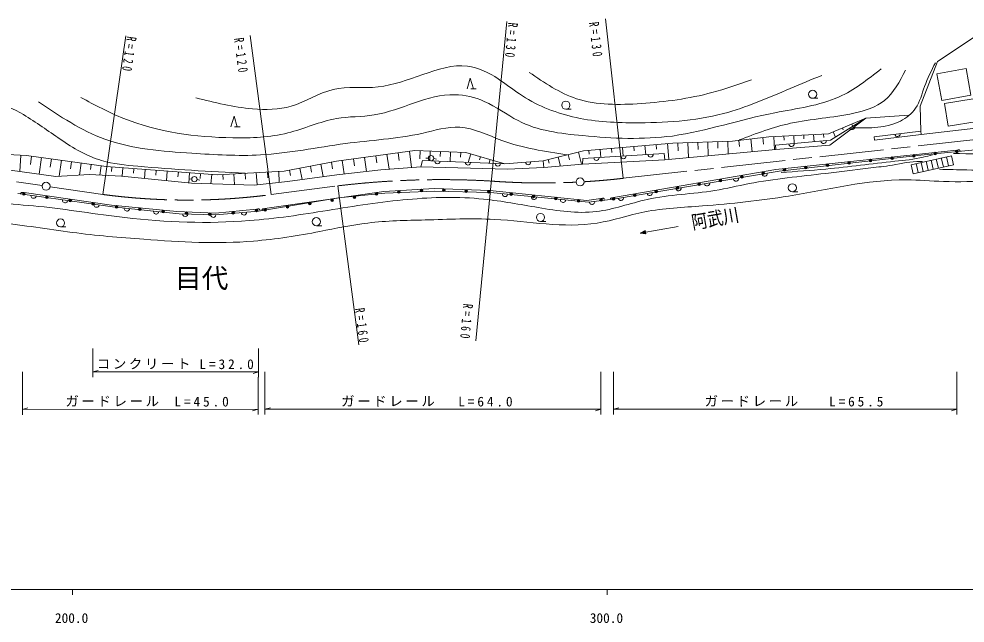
# Model space of a CAD drawing. Units: millimetres, scale not verified. Extents: x 40000 to 680000, y 20000 to 380000.
# Drawn here: x 257998 to 434900, y 198715 to 311753 of the extents above; entities that cross this region are included whole.
import ezdxf
from ezdxf.enums import TextEntityAlignment as Align

# ---------------------------------------------------------------- set-up
doc = ezdxf.new("R2010")
doc.units = ezdxf.units.MM
doc.header["$LTSCALE"] = 1000
doc.linetypes.add('CHAIN', pattern=[18.5, 12, -1.5, 3.5, -1.5])
for name, color, linetype, lineweight in [('M-BGD', 7, 'Continuous', 13), ('M-BMK', 2, 'CHAIN', 13), ('M-BMK-SRVR', 3, 'Continuous', 13), ('M-STR-HTXT', 7, 'Continuous', 13), ('M-TTL-BAND', 7, 'Continuous', 13)]:
    doc.layers.add(name, color=color, linetype=linetype, lineweight=lineweight)
doc.layers.add('M-BGD-HTXT', color=7, linetype='Continuous')
doc.layers.add('M-BMK-HTXT', color=7, linetype='Continuous')
doc.styles.add('ＭＳ ゴシック', font='')
doc.styles.get('ＭＳ ゴシック').set_extended_font_data('MS Gothic')

msp = doc.modelspace()

# ---------------------------------------------------------------- linework, layer by layer
at = {"layer": 'M-BGD'}
for p, q in [((342477, 298690), (343517, 298690)), ((406401, 296896), (407401, 296896)), ((360257, 294849), (361257, 294850)), ((413724, 292073), (413904, 291641)), ((415462, 292797), (415492, 292725)), ((298301, 291541), (299341, 291541)), ((406589, 290124), (406656, 288763)), ((408449, 290215), (408481, 289574)), ((410248, 290623), (410668, 289616)), ((411986, 291348), (412136, 290988)), ((426613, 290729), (417931, 289711)), ((426613, 290729), (426674, 290114)), ((379236, 288428), (379494, 285483)), ((381213, 288550), (381260, 287099)), ((383073, 288611), (383165, 285817)), ((384934, 288672), (384978, 287329)), ((386794, 288734), (386879, 286155)), ((388655, 288795), (388695, 287560)), ((390515, 288856), (390593, 286493)), ((392574, 289024), (392715, 287862)), ((394831, 289299), (395122, 286906)), ((397088, 289573), (397238, 288343)), ((399147, 289757), (399268, 287283)), ((401007, 289848), (401046, 289052)), ((402868, 289940), (402942, 288425)), ((404728, 290032), (404763, 289313)), ((417935, 289071), (417931, 289711)), ((328902, 286710), (329104, 285244)), ((330994, 286998), (331416, 283925)), ((332991, 287105), (332932, 285566)), ((334894, 287032), (334823, 285189)), ((336797, 286959), (336762, 286037)), ((338700, 286886), (338630, 285041)), ((340604, 286813), (340568, 285890)), ((362597, 286821), (363157, 284559)), ((364584, 287145), (364647, 286425)), ((366678, 287328), (366808, 285834)), ((368771, 287512), (368838, 286737)), ((370864, 287695), (371004, 286091)), ((372957, 287878), (373029, 287049)), ((375050, 288061), (375200, 286348)), ((377143, 288245), (377220, 287361)), ((399433, 288106), (399501, 287305)), ((433634, 287258), (433336, 287226)), ((258352, 286273), (258197, 283217)), ((260362, 286087), (260142, 284531)), ((262220, 285824), (261780, 282712)), ((264079, 285561), (263859, 284006)), ((265938, 285298), (265516, 282312)), ((267797, 285036), (267612, 283729)), ((316420, 284944), (316647, 283732)), ((318445, 285271), (318792, 282751)), ((320536, 285559), (320713, 284273)), ((322628, 285846), (322989, 283223)), ((324719, 286134), (324903, 284797)), ((326811, 286422), (327195, 283631)), ((333459, 285242), (333174, 284047)), ((334562, 285698), (334062, 285698)), ((335554, 285608), (336046, 285517)), ((342468, 286510), (342001, 284910)), ((344294, 285977), (344127, 285405)), ((346120, 285443), (345920, 284758)), ((347946, 284910), (347913, 284796)), ((356138, 283969), (356013, 285190)), ((356953, 285423), (357121, 284745)), ((358835, 285889), (359245, 284230)), ((360716, 286355), (360959, 285375)), ((363440, 285628), (363347, 284574)), ((378621, 286558), (363440, 285628)), ((378782, 285418), (378621, 286558)), ((426715, 284896), (427093, 283218)), ((427651, 285107), (428029, 283428)), ((428587, 285317), (428965, 283639)), ((429523, 285528), (429901, 283850)), ((430460, 285738), (430837, 284060)), ((431396, 285949), (431773, 284271)), ((269656, 284773), (269339, 282532)), ((271515, 284510), (271382, 283572)), ((273373, 284247), (273131, 282533)), ((275341, 284038), (275281, 283230)), ((277418, 283883), (277300, 282306)), ((279495, 283727), (279434, 282912)), ((281573, 283572), (281447, 281886)), ((283650, 283417), (283585, 282547)), ((285727, 283261), (285593, 281467)), ((287804, 283106), (287735, 282182)), ((304475, 283112), (304539, 282019)), ((306564, 283235), (306686, 281152)), ((308588, 283479), (308780, 282452)), ((310546, 283845), (310948, 281698)), ((312504, 284211), (312714, 283092)), ((314462, 284578), (314898, 282246)), ((425779, 284686), (426156, 283007)), ((289881, 282951), (289739, 281047)), ((290314, 281794), (289815, 281818)), ((291306, 281686), (291799, 281601)), ((291958, 282795), (291889, 281871)), ((294035, 282640), (293904, 280883)), ((296118, 282624), (296171, 281718)), ((298207, 282746), (298324, 280747)), ((300297, 282868), (300361, 281775)), ((302386, 282990), (302520, 280698)), ((275473, 276588), (257798, 279119)), ((258951, 279246), (258654, 279288)), ((367097, 278198), (366800, 278156)), ((369135, 278343), (368840, 278292)), ((402612, 279400), (403612, 279400)), ((302695, 276209), (302396, 276180)), ((304000, 276273), (303703, 276231)), ((265785, 272824), (266785, 272824)), ((313605, 273048), (314605, 273048)), ((355521, 273854), (356521, 273854)), ((381234, 272926), (374147, 271650))]:
    msp.add_line(p, q, dxfattribs=at)
for points in [[(455302, 294881), (453913, 301444), (452019, 309901), (443183, 309395), (436384, 308195), (429758, 303777), (426477, 295446), (426613, 290729)], [(341797, 298690), (342397, 300690), (342997, 298690)], [(256350, 283477), (264882, 282276), (271176, 282637), (277190, 282317), (290252, 280995), (301951, 280636), (308205, 281318), (317466, 282602), (325677, 283525), (333174, 284047), (349323, 283648), (356138, 283969), (363347, 284574), (378782, 285418), (399501, 287305), (409596, 288148), (416331, 293159), (424389, 293762)], [(417935, 289071), (426674, 290114), (457329, 293685)], [(297621, 291541), (298221, 293541), (298821, 291541)], [(356013, 285190), (363538, 287054), (380282, 288519), (391445, 288887), (398216, 289711), (409379, 290261), (416331, 293159)], [(416331, 293159), (409757, 289046), (399433, 288106)], [(457919, 289015), (451000, 288686), (445025, 288096), (426659, 286246), (400117, 283250)], [(243603, 286583), (248635, 286766), (259432, 286218), (274303, 284116), (295074, 282562), (307609, 283296), (317399, 285127), (332039, 287142), (341555, 286777), (348859, 284643)], [(433336, 287226), (399499, 283578), (369135, 278343)], [(433634, 287258), (433713, 287266), (433764, 287262), (433827, 287238), (433870, 287213), (433904, 287176), (433940, 287120), (433956, 287071), (433959, 287041)], [(356013, 285190), (348859, 284643), (333459, 285242)], [(346169, 279289), (364461, 277437), (369528, 278117), (400117, 283250)], [(346169, 279289), (335730, 279555), (326416, 279161), (317769, 278256), (302787, 275787)], [(366800, 278156), (364184, 277782), (346058, 279648), (335672, 280014), (326236, 279452), (304000, 276273)], [(258322, 279083), (258328, 279123), (258356, 279179), (258393, 279225), (258449, 279267), (258503, 279290), (258575, 279300), (258654, 279288)], [(302396, 276180), (294735, 275419), (287541, 275699), (275302, 276912), (258951, 279246)], [(367097, 278198), (367176, 278209), (367227, 278206), (367290, 278185), (367334, 278161), (367369, 278126), (367408, 278071), (367425, 278023), (367429, 277993)], [(368586, 277994), (368580, 278034), (368589, 278096), (368610, 278151), (368651, 278208), (368695, 278246), (368761, 278278), (368840, 278292)], [(302787, 275787), (294815, 275107), (287956, 275291), (275473, 276588)], [(302695, 276209), (302775, 276217), (302825, 276212), (302888, 276188), (302931, 276163), (302965, 276126), (303000, 276069), (303015, 276020), (303018, 275990)], [(303441, 275941), (303436, 275981), (303447, 276043), (303470, 276097), (303512, 276153), (303557, 276190), (303624, 276220), (303703, 276231)]]:
    msp.add_lwpolyline(points, dxfattribs=at)
for points in [[(435982, 297466), (430533, 296489), (429636, 301489), (435085, 302467)], [(436444, 296798), (431047, 295924), (431736, 291670), (437134, 292545)], [(432709, 284481), (425220, 282797), (424843, 284475), (432332, 286160)], [(374147, 271650), (375188, 271512), (375075, 272142)], [(374265, 271671), (375138, 271564), (375046, 272076)], [(374383, 271692), (375088, 271616), (375017, 272010)], [(374502, 271714), (375038, 271668), (374989, 271944)], [(374620, 271735), (374988, 271720), (374960, 271878)], [(374777, 271763), (374938, 271772), (374931, 271811)]]:
    msp.add_lwpolyline(points, close=True, dxfattribs=at)
for centre, radius in [((406401, 297656), 760), ((360257, 295609), 760), ((429333, 286543), 250), ((429333, 286543), 150), ((429333, 286543), 50), ((433362, 286977), 250), ((433362, 286977), 150), ((433362, 286977), 50), ((335062, 285698), 500), ((413215, 284805), 250), ((413215, 284805), 150), ((413215, 284805), 50), ((417245, 285240), 250), ((417245, 285240), 150), ((417245, 285240), 50), ((421274, 285674), 250), ((421274, 285674), 150), ((421274, 285674), 50), ((425304, 286108), 250), ((425304, 286108), 150), ((425304, 286108), 50), ((397135, 282917), 250), ((397135, 282917), 150), ((401127, 283502), 250), ((401127, 283502), 150), ((401127, 283502), 50), ((405156, 283936), 250), ((405156, 283936), 150), ((405156, 283936), 50), ((409186, 284371), 250), ((409186, 284371), 150), ((409186, 284371), 50), ((290814, 281770), 500), ((389147, 281539), 250), ((389147, 281539), 150), ((389147, 281539), 50), ((393141, 282228), 250), ((393141, 282228), 150), ((393141, 282228), 50), ((397135, 282917), 50), ((329052, 279370), 250), ((329052, 279370), 150), ((333256, 279620), 250), ((333256, 279620), 150), ((333256, 279620), 50), ((337439, 279702), 250), ((337439, 279702), 150), ((337439, 279702), 50), ((341647, 279553), 250), ((341647, 279553), 150), ((341647, 279553), 50), ((345856, 279405), 250), ((345856, 279405), 150), ((377165, 279474), 250), ((377165, 279474), 150), ((377165, 279474), 50), ((381159, 280162), 250), ((381159, 280162), 150), ((381159, 280162), 50), ((385153, 280851), 250), ((385153, 280851), 150), ((385153, 280851), 50), ((402612, 280160), 760), ((258916, 278999), 250), ((258916, 278999), 150), ((258916, 278999), 50), ((263244, 278381), 250), ((263244, 278381), 150), ((263244, 278381), 50), ((267571, 277763), 250), ((267571, 277763), 150), ((267571, 277763), 50), ((316542, 277814), 250), ((316542, 277814), 150), ((316542, 277814), 50), ((320711, 278410), 250), ((320711, 278410), 150), ((320711, 278410), 50), ((324880, 279006), 250), ((324880, 279006), 150), ((324880, 279006), 50), ((329052, 279370), 50), ((345856, 279405), 50), ((350030, 278988), 250), ((350030, 278988), 150), ((350030, 278988), 50), ((354219, 278556), 250), ((354219, 278556), 150), ((354219, 278556), 50), ((358408, 278125), 250), ((358408, 278125), 150), ((358408, 278125), 50), ((362597, 277694), 250), ((362597, 277694), 150), ((362597, 277694), 50), ((366835, 277908), 250), ((366835, 277908), 150), ((366835, 277908), 50), ((369178, 278096), 250), ((369178, 278096), 150), ((369178, 278096), 50), ((373172, 278785), 250), ((373172, 278785), 150), ((373172, 278785), 50), ((271899, 277145), 250), ((271899, 277145), 150), ((271899, 277145), 50), ((276242, 276568), 250), ((276242, 276568), 150), ((276242, 276568), 50), ((280592, 276136), 250), ((280592, 276136), 150), ((280592, 276136), 50), ((302421, 275931), 250), ((302421, 275931), 150), ((302421, 275931), 50), ((304035, 276026), 250), ((304035, 276026), 150), ((304035, 276026), 50), ((308204, 276622), 250), ((308204, 276622), 150), ((308204, 276622), 50), ((312373, 277218), 250), ((312373, 277218), 150), ((312373, 277218), 50), ((265785, 273584), 760), ((284942, 275705), 250), ((284942, 275705), 150), ((284942, 275705), 50), ((289314, 275380), 250), ((289314, 275380), 150), ((289314, 275380), 50), ((293682, 275210), 250), ((293682, 275210), 150), ((293682, 275210), 50), ((298071, 275499), 250), ((298071, 275499), 150), ((298071, 275499), 50), ((313605, 273808), 760), ((355521, 274614), 760)]:
    msp.add_circle(centre, radius, dxfattribs=at)
for centre, start, end in [((413771, 291557), 212.04, 32.04), ((422272, 290220), 186.68622, 6.68622), ((402441, 288380), 185.20076, 5.20076), ((408456, 288927), 185.20076, 5.20076), ((336280, 285133), 177.77253, 357.77253), ((341922, 284913), 177.77253, 357.77253), ((353198, 284975), 184.37159, 4.37159), ((365970, 285783), 183.50568, 3.50568), ((371031, 286093), 183.50568, 3.50568), ((376091, 286403), 183.50568, 3.50568), ((347565, 284694), 177.77253, 357.77253), ((392053, 281897), 189.52475, 9.52475), ((397429, 282799), 189.52475, 9.52475), ((381300, 280092), 189.52475, 9.52475), ((386676, 280994), 189.52475, 9.52475), ((260744, 278698), 171.84819, 351.84819), ((266635, 277854), 171.84819, 351.84819), ((348881, 279014), 174.21909, 354.21909), ((354304, 278465), 174.21909, 354.21909), ((359728, 277916), 174.21909, 354.21909), ((370547, 278288), 189.52475, 9.52475), ((375924, 279190), 189.52475, 9.52475), ((272527, 277010), 171.84819, 351.84819), ((278199, 276305), 174.07116, 354.07116), ((365149, 277529), 187.64674, 7.64674), ((283652, 275738), 174.07116, 354.07116), ((289111, 275260), 178.45818, 358.45818), ((294315, 275120), 178.45818, 358.45818), ((300055, 275554), 184.88023, 4.88023)]:
    msp.add_arc(centre, 500, start, end, dxfattribs=at)
for points, knots in [([(291091, 296983), (294581, 296120), (298070, 295256), (301690, 294931), (304121, 294712), (306609, 294737), (308921, 295424), (311602, 296222), (314045, 297910), (316726, 298547), (319436, 299187), (322389, 298708), (325189, 299041), (328016, 299364), (330689, 300351), (333488, 301343), (336255, 302281), (339114, 303270), (341869, 302905), (343885, 302660), (345859, 301688), (347620, 300523), (348990, 299629), (350232, 298625), (351565, 297730), (354544, 295673), (357978, 294302), (361507, 293458), (365225, 292551), (369070, 292338), (372928, 292309), (378628, 292300), (384307, 292612), (389717, 294036), (393993, 295163), (398101, 296984), (402206, 298721), (404178, 299556), (406150, 300371), (408122, 301187)], [0, 0, 0, 0, 1, 1, 1, 2, 2, 2, 3, 3, 3, 4, 4, 4, 5, 5, 5, 6, 6, 6, 7, 7, 7, 8, 8, 8, 9, 9, 9, 10, 10, 10, 11, 11, 11, 12, 12, 12, 13, 13, 13, 13]), ([(414056, 291387), (417112, 291332), (420169, 291276), (422803, 292628), (423914, 293197), (424950, 294017), (425646, 295033), (426472, 296238), (426821, 297718), (427322, 299116), (427878, 300666), (428621, 302114), (429363, 303563)], [0, 0, 0, 0, 1, 1, 1, 2, 2, 2, 3, 3, 3, 4, 4, 4, 4]), ([(269550, 297063), (272194, 295647), (274839, 294231), (277603, 293120), (283983, 290557), (291003, 289622), (297980, 289507), (301456, 289450), (304922, 289596), (308251, 290412), (311328, 291201), (314271, 292550), (317371, 293125), (319685, 293514), (322087, 293399), (324437, 293783), (329555, 294645), (334387, 297695), (339500, 297564), (341367, 297526), (343274, 297097), (345006, 296332), (347239, 295371), (349185, 293824), (351333, 292718), (354989, 290811), (359221, 290288), (363411, 289925), (369047, 289327), (374672, 289175), (380201, 289845), (386660, 290798), (392846, 292917), (399345, 294202), (403434, 295010), (407648, 295488), (411340, 297161), (414174, 298445), (416701, 300433), (419228, 302421)], [0, 0, 0, 0, 1, 1, 1, 2, 2, 2, 3, 3, 3, 4, 4, 4, 5, 5, 5, 6, 6, 6, 7, 7, 7, 8, 8, 8, 9, 9, 9, 10, 10, 10, 11, 11, 11, 12, 12, 12, 13, 13, 13, 13]), ([(353399, 301756), (356256, 299810), (359112, 297865), (362274, 296827), (366046, 295589), (370251, 295642), (374352, 295925), (378885, 296237), (383289, 296828), (387581, 297980), (390071, 298649), (392523, 299506), (394975, 300364)], [0, 0, 0, 0, 1, 1, 1, 2, 2, 2, 3, 3, 3, 4, 4, 4, 4]), ([(392676, 289107), (395854, 290313), (399033, 291519), (402289, 292230), (406148, 293073), (410116, 293219), (414120, 294121), (416184, 294586), (418258, 295252), (419817, 296505), (421561, 297906), (422660, 300040), (423760, 302175)], [0, 0, 0, 0, 1, 1, 1, 2, 2, 2, 3, 3, 3, 4, 4, 4, 4]), ([(172798, 278418), (178206, 278423), (183613, 278429), (188986, 278847), (194363, 279265), (199705, 280096), (205059, 280903), (211199, 281828), (217356, 282721), (223307, 284410), (228620, 285831), (233823, 287701), (238654, 290454), (241554, 292036), (244306, 293854), (247475, 295047), (249305, 295737), (251270, 296206), (253155, 296014), (255147, 295825), (257062, 294901), (258835, 293840), (261263, 292404), (263427, 290789), (265724, 289248), (268135, 287574), (270697, 286084), (273459, 285261), (275637, 284612), (277939, 284379), (280235, 284174), (286960, 283575), (293628, 283221), (300297, 282868)], [0, 0, 0, 0, 1, 1, 1, 2, 2, 2, 3, 3, 3, 4, 4, 4, 5, 5, 5, 6, 6, 6, 7, 7, 7, 8, 8, 8, 9, 9, 9, 10, 10, 10, 11, 11, 11, 11]), ([(261649, 296241), (265652, 293551), (269655, 290862), (274057, 289258), (279160, 287398), (284801, 286997), (290353, 286631), (294666, 286346), (298926, 286081), (303171, 286303), (308489, 286647), (313746, 287670), (319029, 288441), (323794, 289054), (328567, 289284), (333353, 290333), (335726, 290879), (338105, 291622), (340419, 291484), (343089, 291324), (345672, 289988), (348307, 289020), (352280, 287560), (356374, 286935), (360468, 286310)], [0, 0, 0, 0, 1, 1, 1, 2, 2, 2, 3, 3, 3, 4, 4, 4, 5, 5, 5, 6, 6, 6, 7, 7, 7, 8, 8, 8, 8]), ([(81899, 269213), (86576, 269283), (91253, 269353), (95949, 269408), (98977, 269443), (102013, 269472), (105006, 269118), (108782, 268673), (112491, 267618), (116269, 267146), (119290, 266785), (122357, 266819), (125383, 266508), (130535, 265935), (135574, 264415), (140709, 263781), (145348, 263249), (150061, 263432), (154758, 263376), (160180, 263319), (165572, 263086), (171012, 263088), (173137, 263076), (175270, 263078), (177340, 263437), (180274, 263934), (183079, 265120), (185990, 265876), (188961, 266675), (192039, 267072), (195103, 266922), (197220, 266831), (199335, 266444), (201431, 266458), (204795, 266467), (208109, 267509), (211417, 268375), (214506, 269166), (217586, 269855), (220705, 270350), (224604, 270987), (228571, 271187), (232489, 271803), (236545, 272441), (240549, 273501), (244622, 273836), (247836, 274093), (251091, 273928), (254317, 273605), (258893, 273169), (263413, 272407), (267959, 271807), (272411, 271215), (276881, 270857), (281370, 270531), (288195, 269998), (295066, 269604), (301862, 270185), (306028, 270523), (310168, 271198), (314286, 271986), (317263, 272557), (320227, 273183), (323224, 273555), (326776, 274004), (330374, 274071), (333965, 274136), (338282, 274265), (342583, 274463), (346911, 274254), (353348, 273871), (359853, 272555), (366126, 273559), (369102, 274041), (372024, 275053), (375008, 275650), (378558, 276345), (382191, 276480), (385805, 276755), (391192, 277174), (396546, 277742), (401886, 278614), (409238, 279796), (416547, 281705), (423945, 281636), (426242, 281620), (428547, 281419), (430853, 281346), (433762, 281239), (436676, 281286), (439562, 281637), (443657, 282180), (447678, 283510), (451810, 283438), (453357, 283457), (454905, 283300), (456512, 283381), (457105, 283418), (457698, 283490), (458254, 283729), (458785, 283955), (459265, 284330), (459589, 284832), (460123, 285660), (460235, 286830), (459821, 287677), (459576, 288178), (459147, 288566), (458718, 288954)], [0, 0, 0, 0, 1, 1, 1, 2, 2, 2, 3, 3, 3, 4, 4, 4, 5, 5, 5, 6, 6, 6, 7, 7, 7, 8, 8, 8, 9, 9, 9, 10, 10, 10, 11, 11, 11, 12, 12, 12, 13, 13, 13, 14, 14, 14, 15, 15, 15, 16, 16, 16, 17, 17, 17, 18, 18, 18, 19, 19, 19, 20, 20, 20, 21, 21, 21, 22, 22, 22, 23, 23, 23, 24, 24, 24, 25, 25, 25, 26, 26, 26, 27, 27, 27, 28, 28, 28, 29, 29, 29, 30, 30, 30, 31, 31, 31, 32, 32, 32, 33, 33, 33, 34, 34, 34, 35, 35, 35, 36, 36, 36, 36]), ([(430097, 283610), (431792, 283576), (433487, 283541), (435206, 283495), (437712, 283427), (440269, 283333), (442637, 284018), (445097, 284730), (447351, 286283), (449835, 286863), (451564, 287425), (453233, 287598), (455641, 287445), (456665, 287379), (457823, 287255), (458079, 287909), (458163, 288124), (458150, 288423), (458137, 288722)], [0, 0, 0, 0, 1, 1, 1, 2, 2, 2, 3, 3, 3, 4, 4, 4, 5, 5, 5, 6, 6, 6, 6]), ([(432709, 286571), (435849, 286497), (438988, 286423), (442056, 286979), (443452, 287231), (444833, 287615), (446236, 287792), (448015, 288017), (449829, 287911), (451635, 287967), (452748, 288001), (453858, 288097), (454944, 288315), (455510, 288429), (456069, 288575), (456628, 288722)], [0, 0, 0, 0, 1, 1, 1, 2, 2, 2, 3, 3, 3, 4, 4, 4, 5, 5, 5, 5]), ([(195045, 269070), (197994, 269178), (200942, 269285), (203869, 269594), (209388, 270175), (214829, 271472), (220241, 272730), (223902, 273582), (227549, 274416), (231211, 275344), (235548, 276470), (239908, 277704), (244331, 277900), (247544, 278040), (250792, 277622), (254027, 277321), (256588, 277091), (259142, 276938), (261688, 276683), (267081, 276113), (272430, 275213), (277828, 274595), (285533, 273703), (293336, 273381), (301049, 274017), (305967, 274384), (310854, 275134), (315737, 275934), (320718, 276734), (325688, 277529), (330713, 277968), (335424, 278416), (340189, 278554), (344879, 278027), (348296, 277683), (351668, 277027), (355095, 276461), (358707, 275838), (362381, 275298), (365951, 275707), (369158, 276078), (372279, 277264), (375472, 277973), (379641, 278886), (383931, 278970), (388126, 279658), (390265, 280028), (392381, 280528), (394512, 280936), (399251, 281819), (404060, 282284), (408850, 282853), (411503, 283176), (414151, 283528), (416804, 283841), (418102, 283979), (419402, 284099), (420693, 284306), (422416, 284581), (424124, 285008), (425860, 285061), (426227, 285072), (426595, 285067), (426963, 285061)], [0, 0, 0, 0, 1, 1, 1, 2, 2, 2, 3, 3, 3, 4, 4, 4, 5, 5, 5, 6, 6, 6, 7, 7, 7, 8, 8, 8, 9, 9, 9, 10, 10, 10, 11, 11, 11, 12, 12, 12, 13, 13, 13, 14, 14, 14, 15, 15, 15, 16, 16, 16, 17, 17, 17, 18, 18, 18, 19, 19, 19, 20, 20, 20, 21, 21, 21, 21]), ([(400490, 283026), (403280, 283215), (406070, 283403), (408850, 283666), (413170, 284074), (417467, 284663), (421796, 285119), (423570, 285305), (425349, 285469), (427079, 285874), (427664, 286011), (428242, 286175), (428821, 286339)], [0, 0, 0, 0, 1, 1, 1, 2, 2, 2, 3, 3, 3, 4, 4, 4, 4])]:
    msp.add_open_spline(points, degree=3, knots=knots, dxfattribs=at)
at = {"layer": 'M-BMK'}
for p, q in [((370964, 281931), (461826, 291899)), ((262327, 280558), (257524, 281256)), ((263812, 280343), (273686, 278908)), ((305157, 278878), (317619, 280514))]:
    msp.add_line(p, q, dxfattribs=at)
for centre, radius, start, end in [((336949, 121686), 160000, 86.63893, 96.93908), ((355909, 411057), 130000, 265.77381, 272.76397), ((355909, 411057), 130000, 273.42739, 276.65012), ((289537, 397857), 120000, 262.40934, 277.47936)]:
    msp.add_arc(centre, radius, start, end, dxfattribs=at)
at = {"layer": 'M-BMK-SRVR'}
for centre in [(362932, 281247), (263069, 280450)]:
    msp.add_circle(centre, 750, dxfattribs=at)
at = {"layer": 'M-STR-HTXT'}
for p, q in [((367693, 311753), (370964, 281931)), ((343411, 251553), (349248, 311268)), ((273686, 278908), (277998, 308597)), ((301253, 308623), (305157, 278878)), ((317619, 280514), (321523, 250769)), ((271827, 250060), (271828, 244706)), ((302790, 244710), (302789, 250063)), ((271828, 245706), (272828, 245986)), ((258658, 245705), (258659, 237705)), ((271828, 245706), (302790, 245710)), ((302790, 245710), (301790, 245430)), ((302699, 237710), (302698, 244710)), ((304003, 245710), (304004, 237710)), ((366804, 237717), (366803, 245717)), ((369139, 245717), (369140, 237717)), ((433341, 237724), (433340, 245724)), ((258659, 238705), (259659, 238985)), ((304004, 238710), (305004, 238990)), ((369140, 238717), (370140, 238997)), ((258659, 238705), (302699, 238710)), ((302699, 238710), (301699, 238430)), ((304004, 238710), (366804, 238717)), ((366804, 238717), (365804, 238437)), ((369140, 238717), (433341, 238724)), ((433341, 238724), (432341, 238444))]:
    msp.add_line(p, q, dxfattribs=at)
at = {"layer": 'M-TTL-BAND'}
for p, q in [((40000, 205000), (579000, 205000)), ((268000, 205000), (268000, 204000)), ((368000, 205000), (368000, 204000))]:
    msp.add_line(p, q, dxfattribs=at)

# ---------------------------------------------------------------- texts
at = {"layer": 'M-BGD-HTXT', "style": 'ＭＳ ゴシック', "width": 0.85}
msp.add_text('阿武川', height=2566, rotation=10.006, dxfattribs=at).set_placement((384135, 271621), align=Align.BOTTOM_LEFT)
at = {"layer": 'M-BMK-HTXT', "style": 'ＭＳ ゴシック'}
msp.add_text('目代', height=3666, rotation=0.006, dxfattribs=at).set_placement((287165, 260320), align=Align.BOTTOM_LEFT)
at = {"layer": 'M-STR-HTXT', "char_height": 1833, "attachment_point": 7, "style": 'ＭＳ ゴシック'}
for s, insert, rotation in [('\\T1.61;\\W0.7;R=130', (349455, 311131), 264.706), ('\\T1.61;\\W0.7;R=130', (364563, 311078), 276.406), ('\\T1.61;\\W0.7;R=120', (278171, 308577), 261.806), ('\\T1.61;\\W0.7;R=120', (298182, 308105), 277.406), ('\\T1.61;\\W0.7;R=160', (341066, 258530), 264.706), ('\\T1.61;\\W0.7;R=160', (320774, 257546), 277.406), ('\\T1.2;コンクリート', (272564, 246206), 0.006), ('\\T1.43;L=32.0', (291750, 246208), 0.006), ('\\T1.2;ガードレール', (266691, 239206), 0.006), ('\\T1.43;L=45.0', (287070, 239208), 0.006), ('\\T1.2;ガードレール', (318246, 239211), 0.006), ('\\T1.43;L=64.0', (340140, 239214), 0.006), ('\\T1.2;ガードレール', (386187, 239219), 0.006), ('\\T1.43;L=65.5', (409458, 239221), 0.006)]:
    msp.add_mtext(s, dxfattribs=dict(at, insert=insert, rotation=rotation))
at = {"layer": 'M-TTL-BAND', "style": 'ＭＳ ゴシック'}
for s, p in [('200.0', (267844, 198195)), ('300.0', (367844, 198195))]:
    msp.add_text(s, height=1833, dxfattribs=at).set_placement(p, align=Align.BOTTOM_CENTER)

doc.saveas('drawing.dxf')
